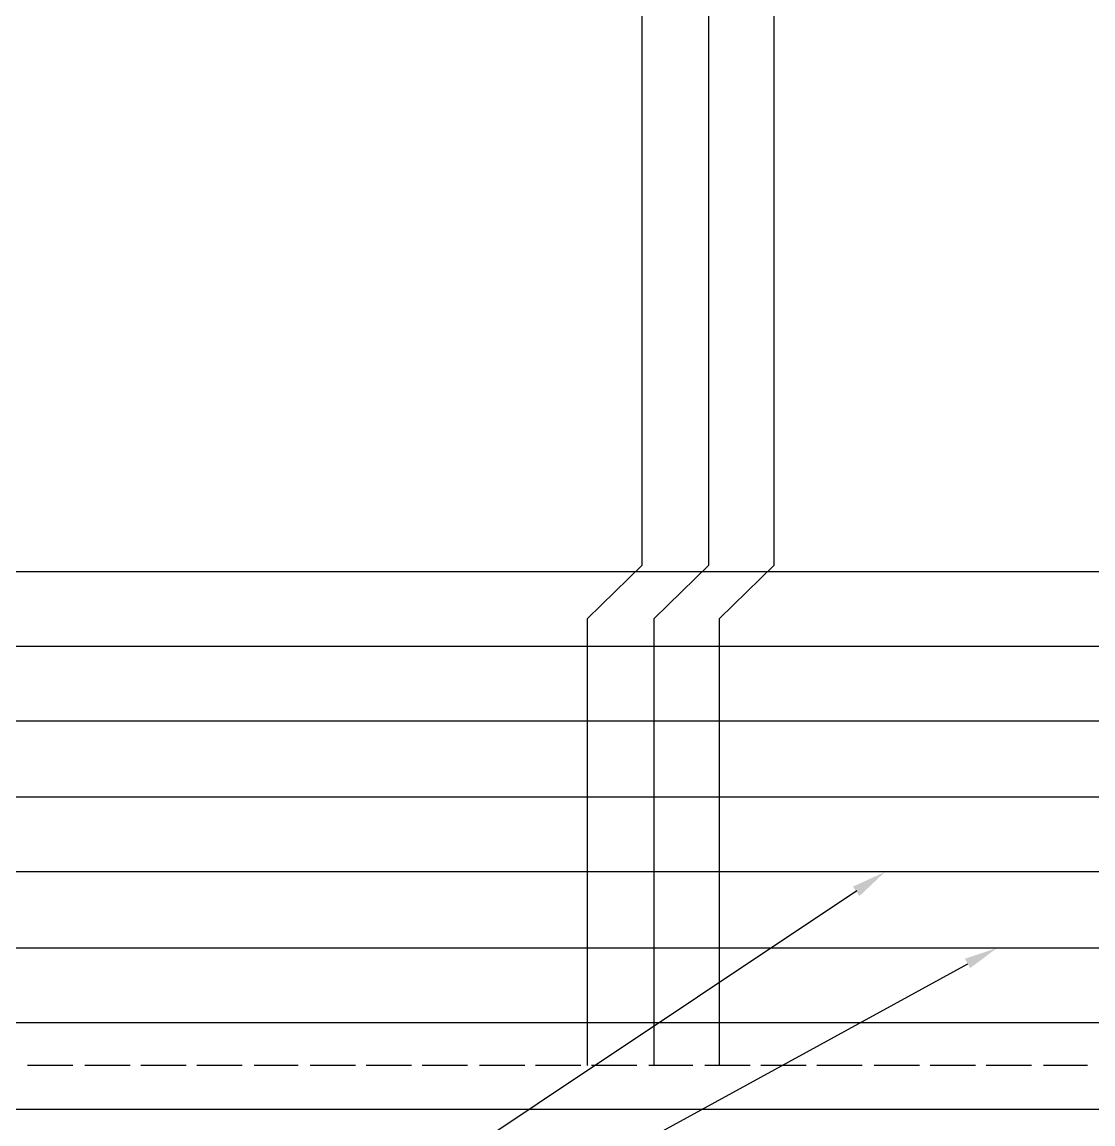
# Model space of a CAD drawing. Header units: millimetres. Extents: x 1427 to 15417, y 3138 to 22257.
# Drawn here: x 5403 to 8252, y 4660 to 7590 of the extents above; entities that cross this region are included whole.
import ezdxf

# ---------------------------------------------------------------- set-up
doc = ezdxf.new("R2010")
doc.units = ezdxf.units.MM
doc.layers.add('PDF_0', color=7, linetype='Continuous')

msp = doc.modelspace()

# ---------------------------------------------------------------- linework, layer by layer
at = {"layer": 'PDF_0', "lineweight": 25}
for points in [[(11167.3, 20979.6), (11167.3, 4698.7), (2938.1, 4698.7), (2938.1, 20979.6)], [(3168.7, 8713.9), (10940.3, 8713.9), (10940.3, 4929.3), (3168.7, 4929.3)]]:
    msp.add_lwpolyline(points, close=True, dxfattribs=at)
for points in [[(6907.3, 4815.8), (6907.3, 6004), (7052.7, 6145.9), (7052.7, 7713.7), (6907.3, 7859.1), (6907.3, 8713.9), (6907.3, 9568.8), (7052.7, 9714.2), (7052.7, 11714.7), (6907.3, 11860.2), (6907.3, 12715), (6907.3, 13569.8), (7052.7, 13715.3), (7052.7, 15715.8), (6907.3, 15861.2), (6907.3, 16716.1), (6907.3, 17570.9), (7052.7, 17716.3), (7052.7, 19716.9), (6907.3, 19862.3), (6907.3, 20717.1)], [(7084.6, 4815.8), (7084.6, 6004), (7230.1, 6145.9), (7230.1, 7713.7), (7084.6, 7859.1), (7084.6, 8713.9), (7084.6, 9568.8), (7230.1, 9714.2), (7230.1, 11714.7), (7084.6, 11860.2), (7084.6, 12715), (7084.6, 13569.8), (7230.1, 13715.3), (7230.1, 15715.8), (7084.6, 15861.2), (7084.6, 16716.1), (7084.6, 17570.9), (7230.1, 17716.3), (7230.1, 19716.9), (7084.6, 19862.3), (7084.6, 20717.1)], [(7258.4, 4815.8), (7258.4, 6004), (7403.9, 6145.9), (7403.9, 7713.7), (7258.4, 7859.1), (7258.4, 8713.9), (7258.4, 9568.8), (7403.9, 9714.2), (7403.9, 11714.7), (7258.4, 11860.2), (7258.4, 12715), (7258.4, 13569.8), (7403.9, 13715.3), (7403.9, 15715.8), (7258.4, 15861.2), (7258.4, 16716.1), (7258.4, 17570.9), (7403.9, 17716.3), (7403.9, 19716.9), (7258.4, 19862.3), (7258.4, 20717.1)], [(10940.3, 6128.2), (3168.7, 6128.2)], [(10940.3, 5929.5), (3168.7, 5929.5)], [(10940.3, 5730.9), (3168.7, 5730.9)], [(10940.3, 5528.7), (3168.7, 5528.7)], [(10940.3, 5330.1), (3168.7, 5330.1)], [(7623.8, 5280.4), (4651.4, 3297.6), (4803.9, 3297.6)], [(10940.3, 5127.9), (3168.7, 5127.9)], [(7918.2, 5085.3), (4651.4, 3297.6), (4626.5, 3297.6)], [(5538.1, 4815.8), (5417.5, 4815.8)], [(5690.7, 4815.8), (5570.1, 4815.8)], [(5839.6, 4815.8), (5719, 4815.8)], [(5988.6, 4815.8), (5868, 4815.8)], [(6137.6, 4815.8), (6020.5, 4815.8)], [(6290.1, 4815.8), (6169.5, 4815.8)], [(6439.1, 4815.8), (6318.5, 4815.8)], [(6588.1, 4815.8), (6467.5, 4815.8)], [(6740.6, 4815.8), (6620, 4815.8)], [(6889.5, 4815.8), (6768.9, 4815.8)], [(7038.5, 4815.8), (6917.9, 4815.8)], [(7187.5, 4815.8), (7070.4, 4815.8)], [(7340, 4815.8), (7219.4, 4815.8)], [(7489, 4815.8), (7368.4, 4815.8)], [(7638, 4815.8), (7517.4, 4815.8)], [(7790.5, 4815.8), (7669.9, 4815.8)], [(7939.5, 4815.8), (7818.9, 4815.8)], [(8088.4, 4815.8), (7967.8, 4815.8)], [(8237.4, 4815.8), (8120.4, 4815.8)]]:
    msp.add_lwpolyline(points, dxfattribs=at)
at = {"layer": 'PDF_0', "transparency": 33554559}
for points in [[(7613.1, 5291.1), (7698.3, 5330.1), (7630.9, 5266.2)], [(7911.1, 5099.5), (7996.2, 5127.9), (7925.3, 5074.7)]]:
    msp.add_solid(points, dxfattribs=at)

doc.saveas('drawing.dxf')
